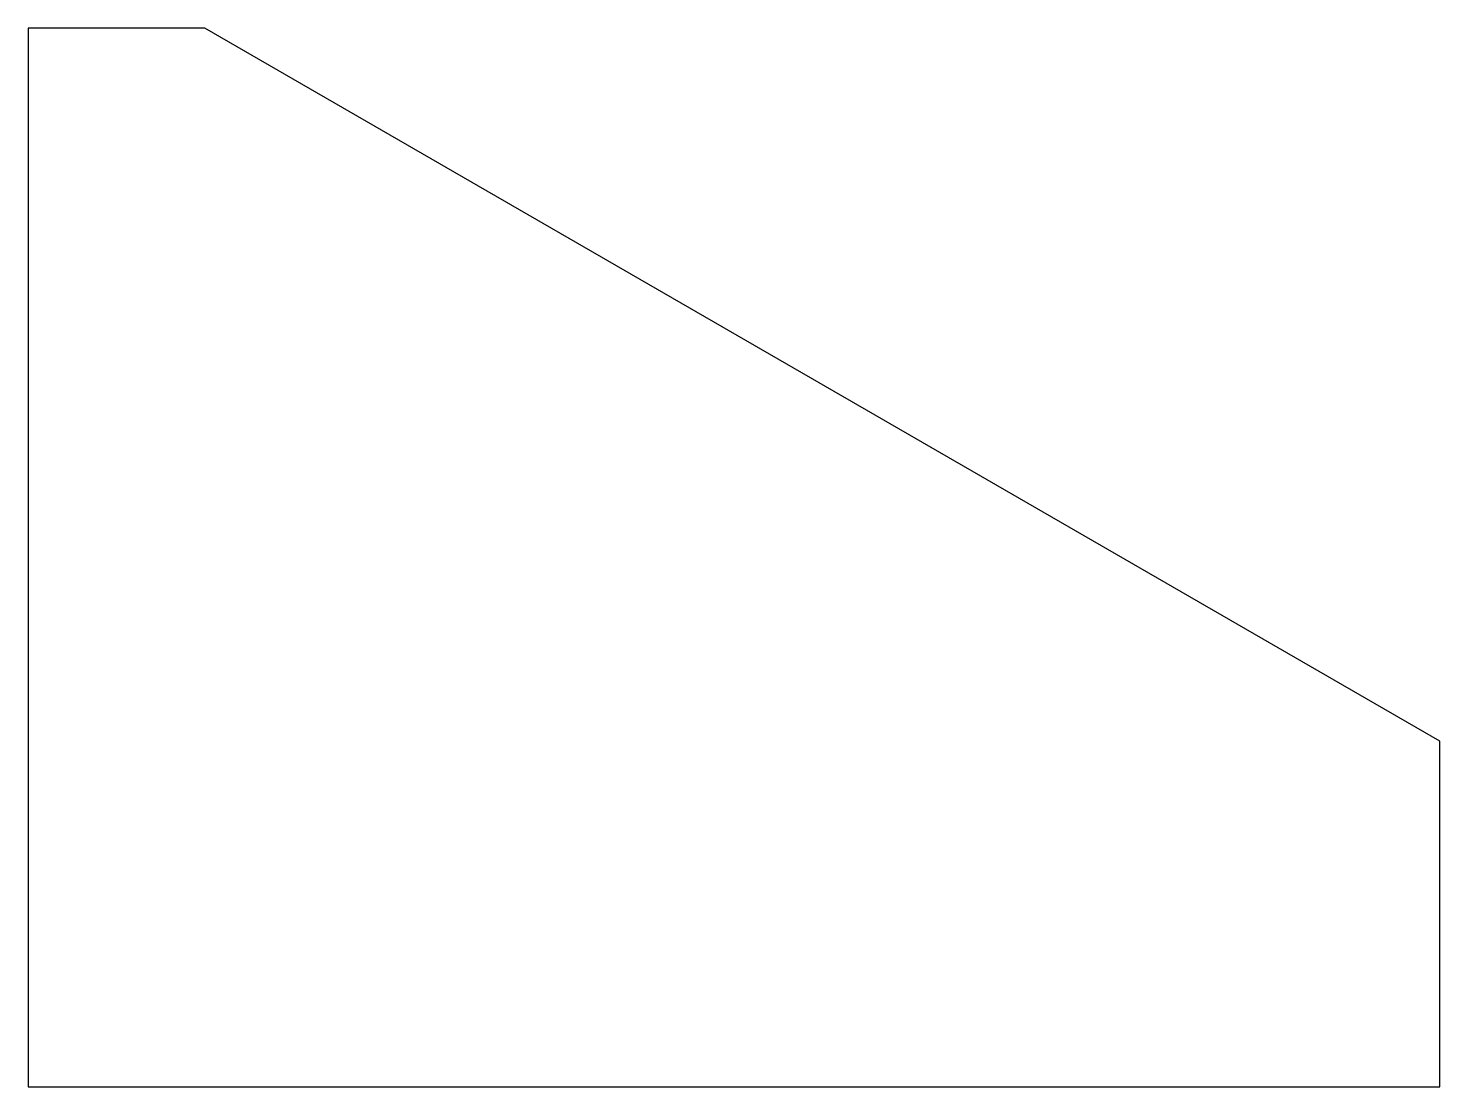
# Model space of a CAD drawing. Header units: metres. Extents: x -30 to 370, y -150 to 150.
import ezdxf

# ---------------------------------------------------------------- set-up
doc = ezdxf.new("R2010")
doc.units = ezdxf.units.M

msp = doc.modelspace()

# ---------------------------------------------------------------- linework, layer by layer
for p, q in [((20, 150), (-30, 150)), ((-30, 150), (-30, -150)), ((370, -52.0726), (20, 150)), ((370, -150), (370, -52.0726)), ((-30, -150), (370, -150))]:
    msp.add_line(p, q)

doc.saveas('drawing.dxf')
